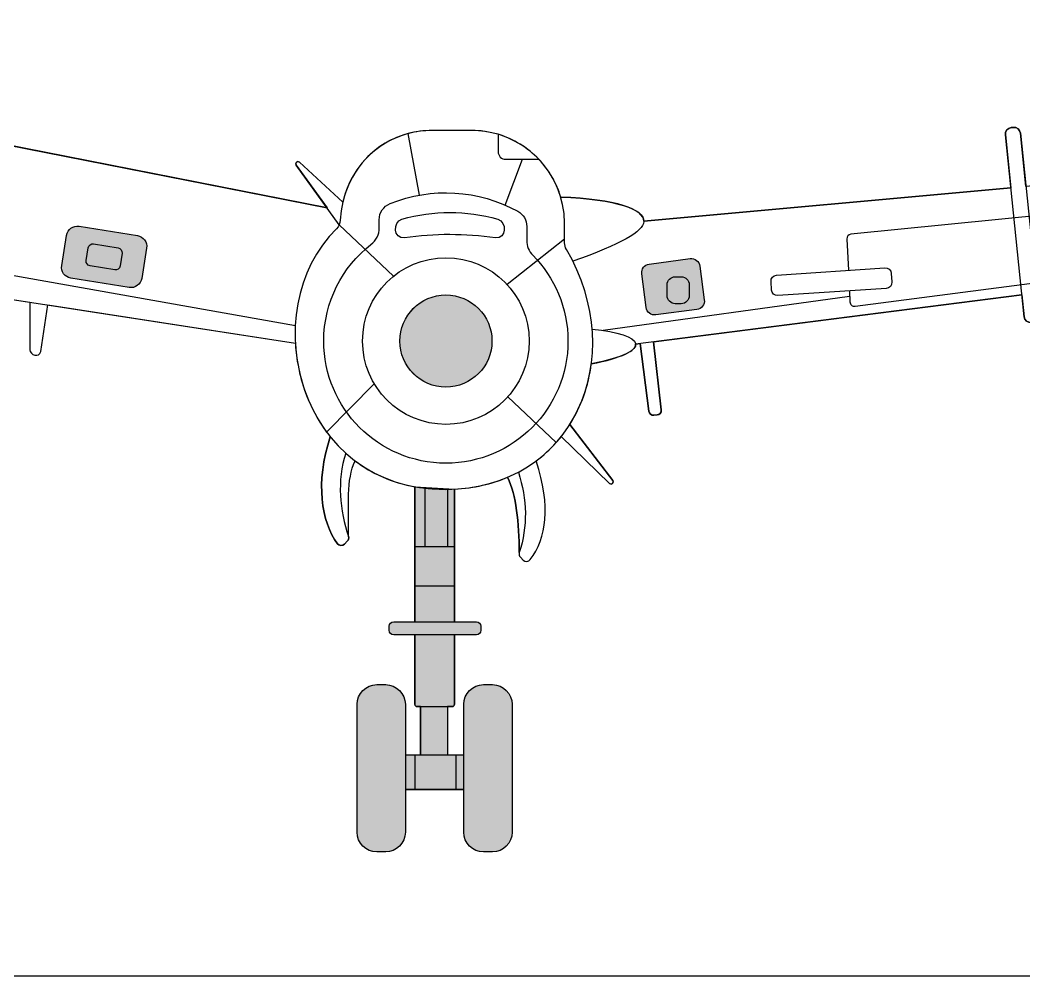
# Model space of a CAD drawing. Extents: x 65 to 351, y 40 to 244.
# Drawn here: x 265.45 to 286.46, y 189.49 to 209.49 of the extents above; entities that cross this region are included whole.
import ezdxf

# ---------------------------------------------------------------- set-up
doc = ezdxf.new("R2010")
doc.units = 0
doc.header["$MEASUREMENT"] = 0
doc.layers.add('4-VIEW', color=7, linetype='CONTINUOUS')
doc.layers.add('SOLIDS', color=7, linetype='CONTINUOUS')

msp = doc.modelspace()

# ---------------------------------------------------------------- hatches: boundary and pattern name
at = {"layer": 'SOLIDS'}
h = msp.add_hatch(color=252, dxfattribs=at)
edge = h.paths.add_edge_path()
edge.add_spline(control_points=[(266.688, 205.177), (266.562, 205.197), (266.444, 205.112), (266.424, 204.986), (266.424, 204.986), (266.322, 204.353), (266.322, 204.353), (266.302, 204.229), (266.388, 204.11), (266.513, 204.09), (266.513, 204.09), (267.734, 203.894), (267.734, 203.894), (267.859, 203.874), (267.977, 203.96), (267.997, 204.085), (267.997, 204.085), (268.099, 204.718), (268.099, 204.718), (268.119, 204.843), (268.033, 204.961), (267.908, 204.982), (267.908, 204.982), (266.688, 205.177), (266.688, 205.177)], knot_values=[0, 0, 0, 0, 1, 1, 1, 2, 2, 2, 3, 3, 3, 4, 4, 4, 5, 5, 5, 6, 6, 6, 7, 7, 7, 8, 8, 8, 8], degree=3, periodic=1)
h = msp.add_hatch(color=252, dxfattribs=at)
edge = h.paths.add_edge_path()
edge.add_spline(control_points=[(278.462, 204.184), (278.462, 204.184), (278.554, 203.477), (278.554, 203.477), (278.566, 203.379), (278.657, 203.309), (278.756, 203.321), (278.756, 203.321), (279.615, 203.433), (279.615, 203.433), (279.713, 203.446), (279.783, 203.537), (279.771, 203.635), (279.771, 203.635), (279.678, 204.342), (279.678, 204.342), (279.665, 204.44), (279.575, 204.511), (279.476, 204.498), (279.476, 204.498), (278.618, 204.386), (278.618, 204.386), (278.519, 204.373), (278.449, 204.282), (278.462, 204.184)], knot_values=[0, 0, 0, 0, 1, 1, 1, 2, 2, 2, 3, 3, 3, 4, 4, 4, 5, 5, 5, 6, 6, 6, 7, 7, 7, 8, 8, 8, 8], degree=3, periodic=1)
h = msp.add_hatch(color=252, dxfattribs=at)
edge = h.paths.add_edge_path()
edge.add_spline(control_points=[(273.399, 202.775), (273.399, 202.242), (273.831, 201.811), (274.363, 201.811), (274.895, 201.811), (275.327, 202.242), (275.327, 202.775), (275.327, 203.307), (274.895, 203.739), (274.363, 203.739), (273.831, 203.739), (273.399, 203.307), (273.399, 202.775)], knot_values=[0, 0, 0, 0, 1, 1, 1, 2, 2, 2, 3, 3, 3, 4, 4, 4, 4], degree=3, periodic=1)
h = msp.add_hatch(color=252, dxfattribs=at)
edge = h.paths.add_edge_path()
edge.add_spline(control_points=[(273.713, 199.727), (273.713, 199.727), (273.713, 198.479), (273.713, 198.479), (273.713, 198.479), (273.713, 197.657), (273.713, 197.657), (273.713, 197.657), (273.713, 196.904), (273.713, 196.904), (273.713, 196.904), (273.272, 196.904), (273.272, 196.904), (273.219, 196.904), (273.177, 196.861), (273.177, 196.809), (273.177, 196.809), (273.177, 196.725), (273.177, 196.725), (273.177, 196.672), (273.219, 196.63), (273.272, 196.63), (273.272, 196.63), (273.713, 196.63), (273.713, 196.63), (273.713, 196.63), (273.713, 195.177), (273.713, 195.177), (273.713, 195.15), (273.734, 195.128), (273.76, 195.128), (273.76, 195.128), (273.831, 195.128), (273.831, 195.128), (273.831, 195.128), (273.831, 194.122), (273.831, 194.122), (273.831, 194.122), (273.714, 194.122), (273.714, 194.122), (273.714, 194.122), (273.514, 194.122), (273.514, 194.122), (273.514, 194.122), (273.514, 195.176), (273.514, 195.176), (273.514, 195.402), (273.329, 195.587), (273.103, 195.587), (273.103, 195.587), (272.914, 195.587), (272.914, 195.587), (272.688, 195.587), (272.503, 195.402), (272.503, 195.176), (272.503, 195.176), (272.503, 192.5), (272.503, 192.5), (272.503, 192.274), (272.688, 192.089), (272.914, 192.089), (272.914, 192.089), (273.103, 192.089), (273.103, 192.089), (273.329, 192.089), (273.514, 192.274), (273.514, 192.5), (273.514, 192.5), (273.514, 193.395), (273.514, 193.395), (273.514, 193.395), (273.714, 193.395), (273.714, 193.395), (273.714, 193.395), (274.568, 193.395), (274.568, 193.395), (274.568, 193.395), (274.736, 193.395), (274.736, 193.395), (274.736, 193.395), (274.736, 192.5), (274.736, 192.5), (274.736, 192.274), (274.921, 192.089), (275.147, 192.089), (275.147, 192.089), (275.337, 192.089), (275.337, 192.089), (275.564, 192.089), (275.748, 192.274), (275.748, 192.5), (275.748, 192.5), (275.748, 195.176), (275.748, 195.176), (275.748, 195.402), (275.564, 195.587), (275.337, 195.587), (275.337, 195.587), (275.147, 195.587), (275.147, 195.587), (274.921, 195.587), (274.736, 195.402), (274.736, 195.176), (274.736, 195.176), (274.736, 194.122), (274.736, 194.122), (274.736, 194.122), (274.568, 194.122), (274.568, 194.122), (274.568, 194.122), (274.394, 194.122), (274.394, 194.122), (274.394, 194.122), (274.394, 195.128), (274.394, 195.128), (274.394, 195.128), (274.493, 195.128), (274.493, 195.128), (274.52, 195.128), (274.541, 195.15), (274.541, 195.177), (274.541, 195.177), (274.541, 196.63), (274.541, 196.63), (274.541, 196.63), (275, 196.63), (275, 196.63), (275.052, 196.63), (275.095, 196.672), (275.095, 196.725), (275.095, 196.725), (275.095, 196.809), (275.095, 196.809), (275.095, 196.861), (275.052, 196.904), (275, 196.904), (275, 196.904), (274.541, 196.904), (274.541, 196.904), (274.541, 196.904), (274.541, 197.657), (274.541, 197.657), (274.541, 197.657), (274.541, 198.479), (274.541, 198.479), (274.541, 198.479), (274.541, 199.677), (274.541, 199.677), (274.541, 199.677), (273.989, 199.688), (273.989, 199.688), (273.989, 199.688), (273.713, 199.727), (273.713, 199.727)], knot_values=[0, 0, 0, 0, 1, 1, 1, 2, 2, 2, 3, 3, 3, 4, 4, 4, 5, 5, 5, 6, 6, 6, 7, 7, 7, 8, 8, 8, 9, 9, 9, 10, 10, 10, 11, 11, 11, 12, 12, 12, 13, 13, 13, 14, 14, 14, 15, 15, 15, 16, 16, 16, 17, 17, 17, 18, 18, 18, 19, 19, 19, 20, 20, 20, 21, 21, 21, 22, 22, 22, 23, 23, 23, 24, 24, 24, 25, 25, 25, 26, 26, 26, 27, 27, 27, 28, 28, 28, 29, 29, 29, 30, 30, 30, 31, 31, 31, 32, 32, 32, 33, 33, 33, 34, 34, 34, 35, 35, 35, 36, 36, 36, 37, 37, 37, 38, 38, 38, 39, 39, 39, 40, 40, 40, 41, 41, 41, 42, 42, 42, 43, 43, 43, 44, 44, 44, 45, 45, 45, 46, 46, 46, 47, 47, 47, 48, 48, 48, 49, 49, 49, 50, 50, 50, 51, 51, 51, 51], degree=3, periodic=1)

# ---------------------------------------------------------------- linework, layer by layer
at = {"layer": '4-VIEW', "color": 250}
for points in [[(263.043, 207.297), (271.875, 205.559)], [(273.807, 205.827), (273.572, 207.114)], [(275.606, 205.617), (275.963, 206.576)], [(278.504, 205.283), (286.187, 205.977)], [(273.269, 204.133), (272.129, 205.206)], [(276.847, 204.906), (275.646, 203.956)], [(265.247, 204.158), (271.212, 203.103)], [(265.247, 203.652), (271.213, 202.727)], [(282.812, 203.708), (277.653, 202.997)], [(286.418, 203.743), (278.333, 202.709)], [(272.865, 201.88), (271.867, 200.87)], [(275.659, 201.608), (276.67, 200.651)], [(273.712, 199.727), (273.712, 196.904)], [(273.92, 199.696), (273.92, 198.479)], [(274.394, 199.672), (274.394, 198.479)], [(274.541, 196.904), (274.541, 199.677)], [(273.712, 198.479), (274.541, 198.479)], [(273.712, 197.657), (274.541, 197.657)], [(273.83, 195.128), (273.83, 194.122)], [(274.394, 195.128), (274.394, 194.122)], [(273.514, 194.122), (274.736, 194.122)], [(273.714, 194.122), (273.714, 193.395)], [(274.568, 194.122), (274.568, 193.395)], [(273.514, 193.395), (274.736, 193.395)], [(202.449, 189.495), (318.709, 189.495)]]:
    msp.add_lwpolyline(points, dxfattribs=at)
for points, knots in [([(316.624, 208.366), (316.624, 208.366), (282.84, 205.009), (282.84, 205.009), (282.789, 205.004), (282.751, 204.96), (282.753, 204.909), (282.753, 204.909), (282.785, 204.255), (282.785, 204.255)], [0, 0, 0, 0, 1, 1, 1, 2, 2, 2, 3, 3, 3, 3]), ([(282.807, 203.825), (282.807, 203.825), (282.818, 203.592), (282.818, 203.592), (282.819, 203.564), (282.831, 203.541), (282.852, 203.523), (282.873, 203.505), (282.898, 203.498), (282.926, 203.502), (282.926, 203.502), (316.686, 207.887), (316.686, 207.887)], [0, 0, 0, 0, 1, 1, 1, 2, 2, 2, 3, 3, 3, 4, 4, 4, 4]), ([(276.885, 204.693), (278.216, 202.428), (277.041, 199.69), (274.363, 199.672), (271.261, 199.651), (270.341, 203.419), (272.072, 205.124), (272.122, 205.174), (272.148, 205.233), (272.152, 205.304), (272.203, 206.347), (273.006, 207.179), (274.077, 207.179), (274.077, 207.179), (274.902, 207.179), (274.902, 207.179), (275.97, 207.179), (276.842, 206.311), (276.846, 205.244), (276.846, 205.244), (276.848, 204.829), (276.848, 204.829), (276.848, 204.779), (276.86, 204.736), (276.885, 204.693), (276.885, 204.693), (276.885, 204.693), (276.885, 204.693)], [0, 0, 0, 0, 1, 1, 1, 2, 2, 2, 3, 3, 3, 4, 4, 4, 5, 5, 5, 6, 6, 6, 7, 7, 7, 8, 8, 8, 9, 9, 9, 9]), ([(286.071, 207.091), (286.071, 207.091), (286.465, 203.283), (286.465, 203.283), (286.473, 203.208), (286.54, 203.154), (286.614, 203.162), (286.614, 203.162), (286.658, 203.167), (286.658, 203.167), (286.733, 203.174), (286.787, 203.241), (286.779, 203.315), (286.779, 203.315), (286.386, 207.123), (286.386, 207.123), (286.378, 207.197), (286.312, 207.252), (286.237, 207.244), (286.237, 207.244), (286.192, 207.239), (286.192, 207.239), (286.119, 207.232), (286.064, 207.165), (286.071, 207.091), (286.071, 207.091), (286.071, 207.091), (286.071, 207.091)], [0, 0, 0, 0, 1, 1, 1, 2, 2, 2, 3, 3, 3, 4, 4, 4, 5, 5, 5, 6, 6, 6, 7, 7, 7, 8, 8, 8, 9, 9, 9, 9]), ([(275.455, 207.099), (275.455, 207.099), (275.455, 206.735), (275.455, 206.735), (275.455, 206.648), (275.526, 206.576), (275.615, 206.576), (275.615, 206.576), (276.312, 206.576), (276.312, 206.576)], [0, 0, 0, 0, 1, 1, 1, 2, 2, 2, 3, 3, 3, 3]), ([(272.129, 205.206), (272.129, 205.206), (271.228, 206.455), (271.228, 206.455), (271.195, 206.5), (271.256, 206.558), (271.297, 206.52), (271.297, 206.52), (272.205, 205.68), (272.205, 205.68)], [0, 0, 0, 0, 1, 1, 1, 2, 2, 2, 3, 3, 3, 3]), ([(275.865, 205.49), (275.049, 205.941), (274.059, 206), (273.195, 205.65), (273.054, 205.593), (272.967, 205.463), (272.967, 205.311), (272.967, 205.311), (272.967, 205.144), (272.967, 205.144), (272.967, 205.002), (272.907, 204.879), (272.794, 204.792), (272.194, 204.324), (271.807, 203.595), (271.807, 202.775), (271.807, 201.364), (272.951, 200.22), (274.363, 200.22), (275.774, 200.22), (276.918, 201.364), (276.918, 202.775), (276.918, 203.473), (276.637, 204.106), (276.182, 204.568), (276.098, 204.654), (276.054, 204.759), (276.054, 204.881), (276.054, 204.881), (276.054, 205.169), (276.054, 205.169), (276.054, 205.306), (275.985, 205.423), (275.865, 205.49), (275.865, 205.49), (275.865, 205.49), (275.865, 205.49)], [0, 0, 0, 0, 1, 1, 1, 2, 2, 2, 3, 3, 3, 4, 4, 4, 5, 5, 5, 6, 6, 6, 7, 7, 7, 8, 8, 8, 9, 9, 9, 10, 10, 10, 11, 11, 11, 12, 12, 12, 12]), ([(276.767, 205.784), (277.945, 205.742), (278.519, 205.527), (278.504, 205.275), (278.49, 205.066), (278.029, 204.795), (277.019, 204.447)], [0, 0, 0, 0, 1, 1, 1, 2, 2, 2, 2]), ([(273.496, 204.935), (274.13, 205.027), (274.764, 205.019), (275.399, 204.933), (275.635, 204.9), (275.64, 205.272), (275.453, 205.324), (274.777, 205.512), (274.107, 205.509), (273.442, 205.323), (273.253, 205.269), (273.26, 204.901), (273.496, 204.935), (273.496, 204.935), (273.496, 204.935), (273.496, 204.935)], [0, 0, 0, 0, 1, 1, 1, 2, 2, 2, 3, 3, 3, 4, 4, 4, 5, 5, 5, 5]), ([(266.513, 204.09), (266.513, 204.09), (267.734, 203.894), (267.734, 203.894), (267.859, 203.874), (267.977, 203.96), (267.997, 204.085), (267.997, 204.085), (268.099, 204.718), (268.099, 204.718), (268.119, 204.843), (268.033, 204.961), (267.908, 204.982), (267.908, 204.982), (266.688, 205.177), (266.688, 205.177), (266.562, 205.197), (266.444, 205.112), (266.424, 204.986), (266.424, 204.986), (266.322, 204.353), (266.322, 204.353), (266.302, 204.229), (266.388, 204.11), (266.513, 204.09), (266.513, 204.09), (266.513, 204.09), (266.513, 204.09)], [0, 0, 0, 0, 1, 1, 1, 2, 2, 2, 3, 3, 3, 4, 4, 4, 5, 5, 5, 6, 6, 6, 7, 7, 7, 8, 8, 8, 9, 9, 9, 9]), ([(266.915, 204.347), (266.915, 204.347), (267.432, 204.264), (267.432, 204.264), (267.484, 204.256), (267.534, 204.292), (267.543, 204.345), (267.543, 204.345), (267.586, 204.613), (267.586, 204.613), (267.594, 204.665), (267.558, 204.716), (267.505, 204.724), (267.505, 204.724), (266.989, 204.807), (266.989, 204.807), (266.937, 204.815), (266.886, 204.779), (266.878, 204.726), (266.878, 204.726), (266.835, 204.459), (266.835, 204.459), (266.827, 204.406), (266.863, 204.356), (266.915, 204.347), (266.915, 204.347), (266.915, 204.347), (266.915, 204.347)], [0, 0, 0, 0, 1, 1, 1, 2, 2, 2, 3, 3, 3, 4, 4, 4, 5, 5, 5, 6, 6, 6, 7, 7, 7, 8, 8, 8, 9, 9, 9, 9]), ([(274.363, 201.031), (275.326, 201.031), (276.106, 201.812), (276.106, 202.775), (276.106, 203.738), (275.326, 204.518), (274.363, 204.518), (273.4, 204.518), (272.619, 203.738), (272.619, 202.775), (272.619, 201.812), (273.4, 201.031), (274.363, 201.031), (274.363, 201.031), (274.363, 201.031), (274.363, 201.031)], [0, 0, 0, 0, 1, 1, 1, 2, 2, 2, 3, 3, 3, 4, 4, 4, 5, 5, 5, 5]), ([(278.756, 203.321), (278.756, 203.321), (279.615, 203.433), (279.615, 203.433), (279.713, 203.446), (279.783, 203.537), (279.771, 203.635), (279.771, 203.635), (279.678, 204.342), (279.678, 204.342), (279.665, 204.44), (279.575, 204.511), (279.476, 204.498), (279.476, 204.498), (278.618, 204.386), (278.618, 204.386), (278.519, 204.373), (278.449, 204.282), (278.462, 204.184), (278.462, 204.184), (278.554, 203.477), (278.554, 203.477), (278.566, 203.379), (278.657, 203.309), (278.756, 203.321), (278.756, 203.321), (278.756, 203.321), (278.756, 203.321)], [0, 0, 0, 0, 1, 1, 1, 2, 2, 2, 3, 3, 3, 4, 4, 4, 5, 5, 5, 6, 6, 6, 7, 7, 7, 8, 8, 8, 9, 9, 9, 9]), ([(281.313, 203.725), (281.313, 203.725), (283.58, 203.876), (283.58, 203.876), (283.648, 203.881), (283.701, 203.941), (283.697, 204.01), (283.697, 204.01), (283.684, 204.189), (283.684, 204.189), (283.68, 204.258), (283.62, 204.311), (283.551, 204.306), (283.551, 204.306), (281.284, 204.155), (281.284, 204.155), (281.215, 204.15), (281.162, 204.09), (281.167, 204.021), (281.167, 204.021), (281.179, 203.842), (281.179, 203.842), (281.183, 203.773), (281.243, 203.72), (281.313, 203.725), (281.313, 203.725), (281.313, 203.725), (281.313, 203.725)], [0, 0, 0, 0, 1, 1, 1, 2, 2, 2, 3, 3, 3, 4, 4, 4, 5, 5, 5, 6, 6, 6, 7, 7, 7, 8, 8, 8, 9, 9, 9, 9]), ([(279.162, 203.556), (279.162, 203.556), (279.288, 203.556), (279.288, 203.556), (279.381, 203.556), (279.456, 203.632), (279.456, 203.725), (279.456, 203.725), (279.456, 203.952), (279.456, 203.952), (279.456, 204.044), (279.381, 204.12), (279.288, 204.12), (279.288, 204.12), (279.162, 204.12), (279.162, 204.12), (279.069, 204.12), (278.993, 204.044), (278.993, 203.952), (278.993, 203.952), (278.993, 203.725), (278.993, 203.725), (278.993, 203.632), (279.069, 203.556), (279.162, 203.556), (279.162, 203.556), (279.162, 203.556), (279.162, 203.556)], [0, 0, 0, 0, 1, 1, 1, 2, 2, 2, 3, 3, 3, 4, 4, 4, 5, 5, 5, 6, 6, 6, 7, 7, 7, 8, 8, 8, 9, 9, 9, 9]), ([(265.655, 203.589), (265.655, 203.589), (265.655, 202.591), (265.655, 202.591), (265.655, 202.483), (265.862, 202.419), (265.884, 202.558), (265.884, 202.558), (266.035, 203.53), (266.035, 203.53)], [0, 0, 0, 0, 1, 1, 1, 2, 2, 2, 3, 3, 3, 3]), ([(274.363, 201.811), (274.895, 201.811), (275.327, 202.242), (275.327, 202.775), (275.327, 203.307), (274.895, 203.739), (274.363, 203.739), (273.83, 203.739), (273.399, 203.307), (273.399, 202.775), (273.399, 202.242), (273.83, 201.811), (274.363, 201.811), (274.363, 201.811), (274.363, 201.811), (274.363, 201.811)], [0, 0, 0, 0, 1, 1, 1, 2, 2, 2, 3, 3, 3, 4, 4, 4, 5, 5, 5, 5]), ([(278.705, 202.756), (278.705, 202.756), (278.869, 201.334), (278.869, 201.334), (278.875, 201.28), (278.836, 201.232), (278.781, 201.228), (278.781, 201.228), (278.713, 201.222), (278.713, 201.222), (278.662, 201.218), (278.617, 201.255), (278.61, 201.305), (278.61, 201.305), (278.43, 202.721), (278.43, 202.721)], [0, 0, 0, 0, 1, 1, 1, 2, 2, 2, 3, 3, 3, 4, 4, 4, 5, 5, 5, 5]), ([(276.956, 201.03), (276.956, 201.03), (277.858, 199.861), (277.858, 199.861), (277.891, 199.817), (277.828, 199.757), (277.789, 199.795), (277.789, 199.795), (276.777, 200.778), (276.777, 200.778)], [0, 0, 0, 0, 1, 1, 1, 2, 2, 2, 3, 3, 3, 3]), ([(272.267, 200.429), (272.077, 199.855), (272.145, 199.232), (272.324, 198.684), (272.335, 198.649), (272.326, 198.613), (272.3, 198.587), (272.3, 198.587), (272.239, 198.526), (272.239, 198.526), (272.197, 198.484), (272.129, 198.489), (272.094, 198.536), (271.754, 198.994), (271.627, 199.809), (271.943, 200.773)], [0, 0, 0, 0, 1, 1, 1, 2, 2, 2, 3, 3, 3, 4, 4, 4, 5, 5, 5, 5]), ([(275.879, 200.033), (276.068, 199.459), (276.076, 198.897), (275.898, 198.35), (275.886, 198.315), (275.896, 198.279), (275.921, 198.252), (275.921, 198.252), (275.982, 198.191), (275.982, 198.191), (276.024, 198.149), (276.092, 198.155), (276.127, 198.202), (276.467, 198.66), (276.566, 199.304), (276.251, 200.267)], [0, 0, 0, 0, 1, 1, 1, 2, 2, 2, 3, 3, 3, 4, 4, 4, 5, 5, 5, 5]), ([(273.272, 196.63), (273.272, 196.63), (274.999, 196.63), (274.999, 196.63), (275.052, 196.63), (275.094, 196.672), (275.094, 196.725), (275.094, 196.725), (275.094, 196.809), (275.094, 196.809), (275.094, 196.861), (275.052, 196.904), (274.999, 196.904), (274.999, 196.904), (273.272, 196.904), (273.272, 196.904), (273.219, 196.904), (273.176, 196.861), (273.176, 196.809), (273.176, 196.809), (273.176, 196.725), (273.176, 196.725), (273.176, 196.672), (273.219, 196.63), (273.272, 196.63), (273.272, 196.63), (273.272, 196.63), (273.272, 196.63)], [0, 0, 0, 0, 1, 1, 1, 2, 2, 2, 3, 3, 3, 4, 4, 4, 5, 5, 5, 6, 6, 6, 7, 7, 7, 8, 8, 8, 9, 9, 9, 9]), ([(273.712, 196.63), (273.712, 196.63), (273.712, 195.177), (273.712, 195.177), (273.712, 195.15), (273.734, 195.128), (273.76, 195.128), (273.76, 195.128), (274.493, 195.128), (274.493, 195.128), (274.52, 195.128), (274.541, 195.15), (274.541, 195.177), (274.541, 195.177), (274.541, 196.63), (274.541, 196.63)], [0, 0, 0, 0, 1, 1, 1, 2, 2, 2, 3, 3, 3, 4, 4, 4, 5, 5, 5, 5]), ([(272.914, 192.089), (272.914, 192.089), (273.102, 192.089), (273.102, 192.089), (273.329, 192.089), (273.514, 192.274), (273.514, 192.5), (273.514, 192.5), (273.514, 195.176), (273.514, 195.176), (273.514, 195.402), (273.329, 195.587), (273.102, 195.587), (273.102, 195.587), (272.914, 195.587), (272.914, 195.587), (272.687, 195.587), (272.503, 195.402), (272.503, 195.176), (272.503, 195.176), (272.503, 192.5), (272.503, 192.5), (272.503, 192.274), (272.687, 192.089), (272.914, 192.089), (272.914, 192.089), (272.914, 192.089), (272.914, 192.089)], [0, 0, 0, 0, 1, 1, 1, 2, 2, 2, 3, 3, 3, 4, 4, 4, 5, 5, 5, 6, 6, 6, 7, 7, 7, 8, 8, 8, 9, 9, 9, 9]), ([(275.147, 192.089), (275.147, 192.089), (275.337, 192.089), (275.337, 192.089), (275.563, 192.089), (275.748, 192.274), (275.748, 192.5), (275.748, 192.5), (275.748, 195.176), (275.748, 195.176), (275.748, 195.402), (275.563, 195.587), (275.337, 195.587), (275.337, 195.587), (275.147, 195.587), (275.147, 195.587), (274.921, 195.587), (274.736, 195.402), (274.736, 195.176), (274.736, 195.176), (274.736, 192.5), (274.736, 192.5), (274.736, 192.274), (274.921, 192.089), (275.147, 192.089), (275.147, 192.089), (275.147, 192.089), (275.147, 192.089)], [0, 0, 0, 0, 1, 1, 1, 2, 2, 2, 3, 3, 3, 4, 4, 4, 5, 5, 5, 6, 6, 6, 7, 7, 7, 8, 8, 8, 9, 9, 9, 9])]:
    msp.add_open_spline(points, degree=3, knots=knots, dxfattribs=at)
for points in [[(277.424, 203.024), (278.513, 202.921), (278.762, 202.564), (277.406, 202.295)], [(272.324, 198.684), (272.332, 199.311), (272.273, 199.892), (272.465, 200.266)], [(275.898, 198.35), (275.89, 198.977), (275.843, 199.551), (275.652, 199.925)]]:
    msp.add_open_spline(points, degree=3, dxfattribs=at)
at = {"layer": 'SOLIDS'}
for points, knots in [([(234.885, 205.977), (234.885, 205.977), (242.568, 205.283), (242.568, 205.283), (242.565, 205.532), (243.14, 205.742), (244.305, 205.784), (244.394, 206.085), (244.553, 206.355), (244.764, 206.576), (244.995, 206.818), (245.288, 207.001), (245.617, 207.099), (245.792, 207.151), (245.977, 207.179), (246.169, 207.179), (246.169, 207.179), (246.995, 207.179), (246.995, 207.179), (247.171, 207.179), (247.34, 207.156), (247.5, 207.114), (248.19, 206.931), (248.704, 206.378), (248.867, 205.68), (248.867, 205.68), (249.775, 206.52), (249.775, 206.52), (249.816, 206.558), (249.877, 206.5), (249.844, 206.455), (249.844, 206.455), (249.197, 205.559), (249.197, 205.559), (249.197, 205.559), (256.463, 206.989), (256.463, 206.989), (256.505, 207.399), (256.569, 207.786), (256.65, 208.148), (257.058, 210.459), (257.949, 212.153), (259.281, 213.181), (259.375, 213.254), (259.438, 213.349), (259.465, 213.459), (259.473, 213.495), (259.478, 213.533), (259.479, 213.573), (259.479, 213.573), (259.491, 214.106), (259.491, 214.106), (259.491, 214.106), (259.536, 216.108), (259.536, 216.108), (259.457, 216.072), (259.366, 216.052), (259.263, 216.055), (259.263, 216.055), (240.129, 216.483), (240.129, 216.483), (240.129, 216.483), (239.739, 216.492), (239.739, 216.492), (238.958, 216.51), (238.945, 217.342), (239.75, 217.36), (239.75, 217.36), (240.129, 217.369), (240.129, 217.369), (240.129, 217.369), (259.305, 217.799), (259.305, 217.799), (259.405, 217.801), (259.495, 217.776), (259.573, 217.73), (259.573, 217.73), (259.588, 218.415), (259.588, 218.415), (259.588, 218.415), (259.639, 220.67), (259.639, 220.67), (259.639, 220.67), (259.822, 228.867), (259.822, 228.867), (259.822, 228.867), (259.857, 230.426), (259.857, 230.426), (259.857, 230.426), (259.885, 231.677), (259.885, 231.677), (259.891, 231.94), (259.953, 232.274), (260.124, 232.5), (260.199, 232.6), (260.283, 232.668), (260.369, 232.706), (260.369, 232.706), (260.369, 233.183), (260.369, 233.183), (260.369, 233.236), (260.412, 233.279), (260.465, 233.279), (260.465, 233.279), (260.607, 233.279), (260.607, 233.279), (260.659, 233.279), (260.703, 233.236), (260.703, 233.183), (260.703, 233.183), (260.703, 232.705), (260.703, 232.705), (260.805, 232.661), (260.901, 232.575), (260.981, 232.452), (261.127, 232.228), (261.181, 231.922), (261.187, 231.677), (261.187, 231.677), (261.214, 230.426), (261.214, 230.426), (261.214, 230.426), (261.249, 228.867), (261.249, 228.867), (261.249, 228.867), (261.433, 220.67), (261.433, 220.67), (261.433, 220.67), (261.483, 218.415), (261.483, 218.415), (261.483, 218.415), (261.499, 217.73), (261.499, 217.73), (261.577, 217.776), (261.666, 217.801), (261.767, 217.799), (261.767, 217.799), (280.942, 217.369), (280.942, 217.369), (280.942, 217.369), (281.322, 217.36), (281.322, 217.36), (282.127, 217.342), (282.114, 216.51), (281.332, 216.492), (281.332, 216.492), (280.942, 216.483), (280.942, 216.483), (280.942, 216.483), (261.809, 216.055), (261.809, 216.055), (261.706, 216.052), (261.615, 216.072), (261.536, 216.109), (261.536, 216.109), (261.581, 214.106), (261.581, 214.106), (261.581, 214.106), (261.592, 213.573), (261.592, 213.573), (261.593, 213.533), (261.598, 213.495), (261.607, 213.459), (261.634, 213.349), (261.696, 213.254), (261.791, 213.181), (263.122, 212.153), (264.011, 210.474), (264.418, 208.163), (264.502, 207.796), (264.566, 207.405), (264.61, 206.989), (264.61, 206.989), (271.875, 205.559), (271.875, 205.559), (271.875, 205.559), (271.228, 206.455), (271.228, 206.455), (271.195, 206.5), (271.256, 206.558), (271.297, 206.52), (271.297, 206.52), (272.205, 205.68), (272.205, 205.68), (272.368, 206.379), (272.882, 206.931), (273.572, 207.114), (273.732, 207.156), (273.901, 207.179), (274.077, 207.179), (274.077, 207.179), (274.902, 207.179), (274.902, 207.179), (275.094, 207.179), (275.279, 207.151), (275.455, 207.099), (275.784, 207.001), (276.077, 206.818), (276.308, 206.576), (276.519, 206.355), (276.678, 206.085), (276.767, 205.784), (277.932, 205.742), (278.506, 205.532), (278.504, 205.283), (278.504, 205.283), (286.187, 205.977), (286.187, 205.977), (286.187, 205.977), (286.071, 207.091), (286.071, 207.091), (286.064, 207.165), (286.119, 207.232), (286.192, 207.239), (286.192, 207.239), (286.237, 207.244), (286.237, 207.244), (286.312, 207.252), (286.378, 207.197), (286.386, 207.123), (286.386, 207.123), (286.502, 206.005), (286.502, 206.005), (286.502, 206.005), (316.579, 208.719), (316.579, 208.719), (316.579, 208.719), (317.171, 208.773), (317.171, 208.773), (319.009, 208.939), (319.14, 207.928), (317.276, 207.689), (317.276, 207.689), (316.72, 207.618), (316.72, 207.618), (316.72, 207.618), (316.587, 207.601), (316.587, 207.601), (316.587, 207.601), (316.719, 206.417), (316.719, 206.417), (316.726, 206.364), (316.686, 206.316), (316.633, 206.311), (316.633, 206.311), (316.564, 206.306), (316.564, 206.306), (316.513, 206.301), (316.467, 206.338), (316.461, 206.389), (316.461, 206.389), (316.312, 207.566), (316.312, 207.566), (316.312, 207.566), (306.59, 206.322), (306.59, 206.322), (306.59, 206.322), (306.754, 205.091), (306.754, 205.091), (306.762, 205.038), (306.721, 204.989), (306.667, 204.985), (306.667, 204.985), (306.598, 204.979), (306.598, 204.979), (306.547, 204.975), (306.503, 205.012), (306.496, 205.063), (306.496, 205.063), (306.315, 206.287), (306.315, 206.287), (306.315, 206.287), (300.285, 205.516), (300.285, 205.516), (300.285, 205.516), (300.449, 204.094), (300.449, 204.094), (300.456, 204.04), (300.416, 203.992), (300.361, 203.988), (300.361, 203.988), (300.293, 203.982), (300.293, 203.982), (300.242, 203.978), (300.197, 204.014), (300.19, 204.065), (300.19, 204.065), (300.01, 205.481), (300.01, 205.481), (300.01, 205.481), (292.007, 204.457), (292.007, 204.457), (292.007, 204.457), (292.171, 203.035), (292.171, 203.035), (292.177, 202.981), (292.138, 202.933), (292.083, 202.929), (292.083, 202.929), (292.015, 202.923), (292.015, 202.923), (291.964, 202.919), (291.919, 202.956), (291.913, 203.006), (291.913, 203.006), (291.731, 204.422), (291.731, 204.422), (291.731, 204.422), (287.001, 203.818), (287.001, 203.818), (287.001, 203.818), (287.165, 202.315), (287.165, 202.315), (287.171, 202.261), (287.132, 202.213), (287.078, 202.209), (287.078, 202.209), (287.01, 202.203), (287.01, 202.203), (286.959, 202.199), (286.914, 202.236), (286.907, 202.287), (286.907, 202.287), (286.767, 203.243), (286.767, 203.243), (286.747, 203.202), (286.707, 203.172), (286.658, 203.167), (286.658, 203.167), (286.614, 203.162), (286.614, 203.162), (286.54, 203.154), (286.473, 203.208), (286.465, 203.283), (286.465, 203.283), (286.418, 203.743), (286.418, 203.743), (286.418, 203.743), (278.705, 202.756), (278.705, 202.756), (278.705, 202.756), (278.869, 201.334), (278.869, 201.334), (278.875, 201.28), (278.836, 201.232), (278.781, 201.228), (278.781, 201.228), (278.713, 201.222), (278.713, 201.222), (278.662, 201.218), (278.617, 201.255), (278.61, 201.305), (278.61, 201.305), (278.43, 202.721), (278.43, 202.721), (278.43, 202.721), (278.334, 202.709), (278.334, 202.709), (278.343, 202.576), (278.063, 202.425), (277.406, 202.295), (277.347, 201.836), (277.193, 201.405), (276.956, 201.03), (276.956, 201.03), (277.858, 199.861), (277.858, 199.861), (277.891, 199.817), (277.828, 199.757), (277.789, 199.795), (277.789, 199.795), (276.777, 200.778), (276.777, 200.778), (276.743, 200.734), (276.707, 200.692), (276.67, 200.651), (276.545, 200.51), (276.405, 200.382), (276.251, 200.267), (276.566, 199.304), (276.467, 198.66), (276.127, 198.202), (276.092, 198.154), (276.024, 198.149), (275.982, 198.191), (275.982, 198.191), (275.921, 198.252), (275.921, 198.252), (275.896, 198.279), (275.886, 198.315), (275.898, 198.35), (275.89, 198.977), (275.843, 199.551), (275.652, 199.925), (275.322, 199.786), (274.95, 199.699), (274.541, 199.677), (274.541, 199.677), (273.712, 199.727), (273.712, 199.727), (273.228, 199.815), (272.812, 200.005), (272.465, 200.266), (272.273, 199.892), (272.332, 199.311), (272.324, 198.684), (272.335, 198.649), (272.326, 198.613), (272.3, 198.587), (272.3, 198.587), (272.239, 198.526), (272.239, 198.526), (272.197, 198.484), (272.129, 198.489), (272.094, 198.536), (271.754, 198.994), (271.627, 199.809), (271.943, 200.773), (271.917, 200.805), (271.892, 200.837), (271.867, 200.87), (271.471, 201.405), (271.25, 202.063), (271.213, 202.727), (271.213, 202.727), (266.035, 203.53), (266.035, 203.53), (266.035, 203.53), (265.884, 202.558), (265.884, 202.558), (265.862, 202.419), (265.655, 202.483), (265.655, 202.591), (265.655, 202.591), (265.655, 203.589), (265.655, 203.589), (265.655, 203.589), (265.247, 203.652), (265.247, 203.652), (265.247, 203.652), (265.247, 200.491), (265.247, 200.491), (265.247, 200.491), (265.247, 199.395), (265.247, 199.395), (265.247, 199.395), (265.247, 198.152), (265.247, 198.152), (265.247, 197.938), (265.214, 197.731), (265.154, 197.537), (265.154, 197.537), (265.154, 196.873), (265.154, 196.873), (265.154, 196.803), (265.097, 196.745), (265.027, 196.745), (265.027, 196.745), (264.694, 196.745), (264.694, 196.745), (264.315, 196.338), (263.775, 196.082), (263.177, 196.082), (263.177, 196.082), (262.952, 196.082), (262.952, 196.082), (262.952, 196.082), (261.288, 196.082), (261.288, 196.082), (261.288, 196.082), (261.288, 195.107), (261.288, 195.107), (261.288, 194.923), (261.138, 194.772), (260.954, 194.772), (260.954, 194.772), (260.888, 194.772), (260.888, 194.772), (260.888, 194.772), (260.888, 194.221), (260.888, 194.221), (260.888, 194.15), (260.83, 194.093), (260.76, 194.093), (260.76, 194.093), (260.76, 193.44), (260.76, 193.44), (260.76, 193.44), (260.946, 193.44), (260.946, 193.44), (260.946, 193.44), (260.946, 194.04), (260.946, 194.04), (260.946, 194.249), (261.116, 194.419), (261.325, 194.419), (261.325, 194.419), (261.546, 194.419), (261.546, 194.419), (261.755, 194.419), (261.926, 194.249), (261.926, 194.04), (261.926, 194.04), (261.926, 192.007), (261.926, 192.007), (261.926, 191.798), (261.755, 191.627), (261.546, 191.627), (261.546, 191.627), (261.325, 191.627), (261.325, 191.627), (261.116, 191.627), (260.946, 191.798), (260.946, 192.007), (260.946, 192.007), (260.946, 192.781), (260.946, 192.781), (260.946, 192.781), (260.126, 192.781), (260.126, 192.781), (260.126, 192.781), (260.126, 192.007), (260.126, 192.007), (260.126, 191.798), (259.955, 191.627), (259.746, 191.627), (259.746, 191.627), (259.526, 191.627), (259.526, 191.627), (259.317, 191.627), (259.146, 191.798), (259.146, 192.007), (259.146, 192.007), (259.146, 194.04), (259.146, 194.04), (259.146, 194.249), (259.317, 194.419), (259.526, 194.419), (259.526, 194.419), (259.746, 194.419), (259.746, 194.419), (259.955, 194.419), (260.126, 194.249), (260.126, 194.04), (260.126, 194.04), (260.126, 193.44), (260.126, 193.44), (260.126, 193.44), (260.311, 193.44), (260.311, 193.44), (260.311, 193.44), (260.311, 194.093), (260.311, 194.093), (260.241, 194.093), (260.184, 194.15), (260.184, 194.221), (260.184, 194.221), (260.184, 194.772), (260.184, 194.772), (260.184, 194.772), (260.118, 194.772), (260.118, 194.772), (259.934, 194.772), (259.784, 194.923), (259.784, 195.107), (259.784, 195.107), (259.784, 196.082), (259.784, 196.082), (259.784, 196.082), (258.12, 196.082), (258.12, 196.082), (258.12, 196.082), (257.895, 196.082), (257.895, 196.082), (257.297, 196.082), (256.757, 196.338), (256.378, 196.745), (256.378, 196.745), (256.045, 196.745), (256.045, 196.745), (255.975, 196.745), (255.918, 196.803), (255.918, 196.873), (255.918, 196.873), (255.918, 197.537), (255.918, 197.537), (255.857, 197.731), (255.825, 197.938), (255.825, 198.152), (255.825, 198.152), (255.825, 199.395), (255.825, 199.395), (255.825, 199.395), (255.825, 200.491), (255.825, 200.491), (255.825, 200.491), (255.825, 203.652), (255.825, 203.652), (255.825, 203.652), (255.416, 203.589), (255.416, 203.589), (255.416, 203.589), (255.416, 202.591), (255.416, 202.591), (255.416, 202.483), (255.209, 202.419), (255.188, 202.558), (255.188, 202.558), (255.037, 203.53), (255.037, 203.53), (255.037, 203.53), (249.859, 202.727), (249.859, 202.727), (249.822, 202.063), (249.601, 201.405), (249.204, 200.87), (249.18, 200.837), (249.155, 200.805), (249.129, 200.773), (249.444, 199.809), (249.318, 198.994), (248.977, 198.536), (248.943, 198.489), (248.875, 198.484), (248.833, 198.526), (248.833, 198.526), (248.772, 198.587), (248.772, 198.587), (248.746, 198.613), (248.737, 198.649), (248.748, 198.684), (248.74, 199.311), (248.798, 199.892), (248.607, 200.266), (248.26, 200.005), (247.843, 199.815), (247.359, 199.727), (247.359, 199.727), (247.083, 199.688), (247.083, 199.688), (247.083, 199.688), (246.531, 199.677), (246.531, 199.677), (246.122, 199.699), (245.75, 199.785), (245.42, 199.925), (245.229, 199.551), (245.182, 198.977), (245.174, 198.35), (245.186, 198.315), (245.176, 198.279), (245.151, 198.252), (245.151, 198.252), (245.09, 198.191), (245.09, 198.191), (245.048, 198.149), (244.98, 198.154), (244.945, 198.202), (244.604, 198.66), (244.505, 199.304), (244.821, 200.267), (244.667, 200.382), (244.527, 200.51), (244.401, 200.651), (244.364, 200.692), (244.329, 200.734), (244.294, 200.778), (244.294, 200.778), (243.283, 199.795), (243.283, 199.795), (243.243, 199.757), (243.18, 199.817), (243.214, 199.861), (243.214, 199.861), (244.116, 201.03), (244.116, 201.03), (243.878, 201.405), (243.725, 201.836), (243.665, 202.295), (243.009, 202.425), (242.729, 202.576), (242.738, 202.709), (242.738, 202.709), (242.642, 202.721), (242.642, 202.721), (242.642, 202.721), (242.462, 201.305), (242.462, 201.305), (242.455, 201.255), (242.41, 201.218), (242.359, 201.222), (242.359, 201.222), (242.291, 201.228), (242.291, 201.228), (242.236, 201.232), (242.197, 201.28), (242.203, 201.334), (242.203, 201.334), (242.367, 202.756), (242.367, 202.756), (242.367, 202.756), (234.654, 203.743), (234.654, 203.743), (234.654, 203.743), (234.607, 203.283), (234.607, 203.283), (234.599, 203.208), (234.532, 203.154), (234.457, 203.162), (234.457, 203.162), (234.413, 203.167), (234.413, 203.167), (234.365, 203.172), (234.325, 203.202), (234.305, 203.243), (234.305, 203.243), (234.165, 202.287), (234.165, 202.287), (234.158, 202.236), (234.113, 202.199), (234.062, 202.203), (234.062, 202.203), (233.994, 202.209), (233.994, 202.209), (233.94, 202.213), (233.901, 202.261), (233.906, 202.315), (233.906, 202.315), (234.071, 203.818), (234.071, 203.818), (234.071, 203.818), (229.341, 204.422), (229.341, 204.422), (229.341, 204.422), (229.159, 203.006), (229.159, 203.006), (229.153, 202.956), (229.108, 202.919), (229.056, 202.923), (229.056, 202.923), (228.988, 202.929), (228.988, 202.929), (228.934, 202.933), (228.895, 202.981), (228.901, 203.035), (228.901, 203.035), (229.065, 204.457), (229.065, 204.457), (229.065, 204.457), (221.062, 205.481), (221.062, 205.481), (221.062, 205.481), (220.881, 204.065), (220.881, 204.065), (220.875, 204.014), (220.83, 203.978), (220.778, 203.982), (220.778, 203.982), (220.71, 203.988), (220.71, 203.988), (220.656, 203.992), (220.616, 204.04), (220.623, 204.094), (220.623, 204.094), (220.787, 205.516), (220.787, 205.516), (220.787, 205.516), (214.757, 206.287), (214.757, 206.287), (214.757, 206.287), (214.576, 205.063), (214.576, 205.063), (214.569, 205.012), (214.524, 204.975), (214.473, 204.979), (214.473, 204.979), (214.405, 204.985), (214.405, 204.985), (214.351, 204.989), (214.31, 205.038), (214.317, 205.091), (214.317, 205.091), (214.482, 206.322), (214.482, 206.322), (214.482, 206.322), (204.76, 207.566), (204.76, 207.566), (204.76, 207.566), (204.611, 206.389), (204.611, 206.389), (204.604, 206.338), (204.559, 206.301), (204.508, 206.306), (204.508, 206.306), (204.44, 206.311), (204.44, 206.311), (204.386, 206.316), (204.347, 206.364), (204.353, 206.417), (204.353, 206.417), (204.485, 207.601), (204.485, 207.601), (204.485, 207.601), (204.352, 207.618), (204.352, 207.618), (204.352, 207.618), (203.796, 207.689), (203.796, 207.689), (201.932, 207.928), (202.062, 208.939), (203.901, 208.773), (203.901, 208.773), (204.493, 208.719), (204.493, 208.719), (204.493, 208.719), (234.57, 206.005), (234.57, 206.005), (234.57, 206.005), (234.686, 207.123), (234.686, 207.123), (234.694, 207.197), (234.761, 207.252), (234.835, 207.244), (234.835, 207.244), (234.88, 207.239), (234.88, 207.239), (234.953, 207.232), (235.008, 207.165), (235, 207.091), (235, 207.091), (234.885, 205.977), (234.885, 205.977)], [0, 0, 0, 0, 1, 1, 1, 2, 2, 2, 3, 3, 3, 4, 4, 4, 5, 5, 5, 6, 6, 6, 7, 7, 7, 8, 8, 8, 9, 9, 9, 10, 10, 10, 11, 11, 11, 12, 12, 12, 13, 13, 13, 14, 14, 14, 15, 15, 15, 16, 16, 16, 17, 17, 17, 18, 18, 18, 19, 19, 19, 20, 20, 20, 21, 21, 21, 22, 22, 22, 23, 23, 23, 24, 24, 24, 25, 25, 25, 26, 26, 26, 27, 27, 27, 28, 28, 28, 29, 29, 29, 30, 30, 30, 31, 31, 31, 32, 32, 32, 33, 33, 33, 34, 34, 34, 35, 35, 35, 36, 36, 36, 37, 37, 37, 38, 38, 38, 39, 39, 39, 40, 40, 40, 41, 41, 41, 42, 42, 42, 43, 43, 43, 44, 44, 44, 45, 45, 45, 46, 46, 46, 47, 47, 47, 48, 48, 48, 49, 49, 49, 50, 50, 50, 51, 51, 51, 52, 52, 52, 53, 53, 53, 54, 54, 54, 55, 55, 55, 56, 56, 56, 57, 57, 57, 58, 58, 58, 59, 59, 59, 60, 60, 60, 61, 61, 61, 62, 62, 62, 63, 63, 63, 64, 64, 64, 65, 65, 65, 66, 66, 66, 67, 67, 67, 68, 68, 68, 69, 69, 69, 70, 70, 70, 71, 71, 71, 72, 72, 72, 73, 73, 73, 74, 74, 74, 75, 75, 75, 76, 76, 76, 77, 77, 77, 78, 78, 78, 79, 79, 79, 80, 80, 80, 81, 81, 81, 82, 82, 82, 83, 83, 83, 84, 84, 84, 85, 85, 85, 86, 86, 86, 87, 87, 87, 88, 88, 88, 89, 89, 89, 90, 90, 90, 91, 91, 91, 92, 92, 92, 93, 93, 93, 94, 94, 94, 95, 95, 95, 96, 96, 96, 97, 97, 97, 98, 98, 98, 99, 99, 99, 100, 100, 100, 101, 101, 101, 102, 102, 102, 103, 103, 103, 104, 104, 104, 105, 105, 105, 106, 106, 106, 107, 107, 107, 108, 108, 108, 109, 109, 109, 110, 110, 110, 111, 111, 111, 112, 112, 112, 113, 113, 113, 114, 114, 114, 115, 115, 115, 116, 116, 116, 117, 117, 117, 118, 118, 118, 119, 119, 119, 120, 120, 120, 121, 121, 121, 122, 122, 122, 123, 123, 123, 124, 124, 124, 125, 125, 125, 126, 126, 126, 127, 127, 127, 128, 128, 128, 129, 129, 129, 130, 130, 130, 131, 131, 131, 132, 132, 132, 133, 133, 133, 134, 134, 134, 135, 135, 135, 136, 136, 136, 137, 137, 137, 138, 138, 138, 139, 139, 139, 140, 140, 140, 141, 141, 141, 142, 142, 142, 143, 143, 143, 144, 144, 144, 145, 145, 145, 146, 146, 146, 147, 147, 147, 148, 148, 148, 149, 149, 149, 150, 150, 150, 151, 151, 151, 152, 152, 152, 153, 153, 153, 154, 154, 154, 155, 155, 155, 156, 156, 156, 157, 157, 157, 158, 158, 158, 159, 159, 159, 160, 160, 160, 161, 161, 161, 162, 162, 162, 163, 163, 163, 164, 164, 164, 165, 165, 165, 166, 166, 166, 167, 167, 167, 168, 168, 168, 169, 169, 169, 170, 170, 170, 171, 171, 171, 172, 172, 172, 173, 173, 173, 174, 174, 174, 175, 175, 175, 176, 176, 176, 177, 177, 177, 178, 178, 178, 179, 179, 179, 180, 180, 180, 181, 181, 181, 182, 182, 182, 183, 183, 183, 184, 184, 184, 185, 185, 185, 186, 186, 186, 187, 187, 187, 188, 188, 188, 189, 189, 189, 190, 190, 190, 191, 191, 191, 192, 192, 192, 193, 193, 193, 194, 194, 194, 195, 195, 195, 196, 196, 196, 197, 197, 197, 198, 198, 198, 199, 199, 199, 200, 200, 200, 201, 201, 201, 202, 202, 202, 203, 203, 203, 204, 204, 204, 205, 205, 205, 206, 206, 206, 207, 207, 207, 208, 208, 208, 209, 209, 209, 210, 210, 210, 211, 211, 211, 212, 212, 212, 213, 213, 213, 214, 214, 214, 215, 215, 215, 216, 216, 216, 217, 217, 217, 218, 218, 218, 219, 219, 219, 220, 220, 220, 221, 221, 221, 222, 222, 222, 223, 223, 223, 224, 224, 224, 225, 225, 225, 226, 226, 226, 227, 227, 227, 228, 228, 228, 229, 229, 229, 230, 230, 230, 231, 231, 231, 232, 232, 232, 233, 233, 233, 234, 234, 234, 235, 235, 235, 236, 236, 236, 237, 237, 237, 238, 238, 238, 239, 239, 239, 240, 240, 240, 241, 241, 241, 242, 242, 242, 243, 243, 243, 244, 244, 244, 245, 245, 245, 246, 246, 246, 247, 247, 247, 248, 248, 248, 249, 249, 249, 250, 250, 250, 251, 251, 251, 252, 252, 252, 253, 253, 253, 254, 254, 254, 255, 255, 255, 256, 256, 256, 257, 257, 257, 258, 258, 258, 259, 259, 259, 260, 260, 260, 261, 261, 261, 262, 262, 262, 263, 263, 263, 264, 264, 264, 265, 265, 265, 266, 266, 266, 267, 267, 267, 268, 268, 268, 269, 269, 269, 270, 270, 270, 271, 271, 271, 272, 272, 272, 273, 273, 273, 274, 274, 274, 275, 275, 275, 276, 276, 276, 277, 277, 277, 277]), ([(266.688, 205.177), (266.562, 205.197), (266.444, 205.112), (266.424, 204.986), (266.424, 204.986), (266.322, 204.353), (266.322, 204.353), (266.302, 204.229), (266.388, 204.11), (266.513, 204.09), (266.513, 204.09), (267.734, 203.894), (267.734, 203.894), (267.859, 203.874), (267.977, 203.96), (267.997, 204.085), (267.997, 204.085), (268.099, 204.718), (268.099, 204.718), (268.119, 204.843), (268.033, 204.961), (267.908, 204.982), (267.908, 204.982), (266.688, 205.177), (266.688, 205.177)], [0, 0, 0, 0, 1, 1, 1, 2, 2, 2, 3, 3, 3, 4, 4, 4, 5, 5, 5, 6, 6, 6, 7, 7, 7, 8, 8, 8, 8]), ([(278.462, 204.184), (278.462, 204.184), (278.554, 203.477), (278.554, 203.477), (278.566, 203.379), (278.657, 203.309), (278.756, 203.321), (278.756, 203.321), (279.615, 203.433), (279.615, 203.433), (279.713, 203.446), (279.783, 203.537), (279.771, 203.635), (279.771, 203.635), (279.678, 204.342), (279.678, 204.342), (279.665, 204.44), (279.575, 204.511), (279.476, 204.498), (279.476, 204.498), (278.618, 204.386), (278.618, 204.386), (278.519, 204.373), (278.449, 204.282), (278.462, 204.184)], [0, 0, 0, 0, 1, 1, 1, 2, 2, 2, 3, 3, 3, 4, 4, 4, 5, 5, 5, 6, 6, 6, 7, 7, 7, 8, 8, 8, 8]), ([(273.399, 202.775), (273.399, 202.242), (273.831, 201.811), (274.363, 201.811), (274.895, 201.811), (275.327, 202.242), (275.327, 202.775), (275.327, 203.307), (274.895, 203.739), (274.363, 203.739), (273.831, 203.739), (273.399, 203.307), (273.399, 202.775)], [0, 0, 0, 0, 1, 1, 1, 2, 2, 2, 3, 3, 3, 4, 4, 4, 4]), ([(273.713, 199.727), (273.713, 199.727), (273.713, 198.479), (273.713, 198.479), (273.713, 198.479), (273.713, 197.657), (273.713, 197.657), (273.713, 197.657), (273.713, 196.904), (273.713, 196.904), (273.713, 196.904), (273.272, 196.904), (273.272, 196.904), (273.219, 196.904), (273.177, 196.861), (273.177, 196.809), (273.177, 196.809), (273.177, 196.725), (273.177, 196.725), (273.177, 196.672), (273.219, 196.63), (273.272, 196.63), (273.272, 196.63), (273.713, 196.63), (273.713, 196.63), (273.713, 196.63), (273.713, 195.177), (273.713, 195.177), (273.713, 195.15), (273.734, 195.128), (273.76, 195.128), (273.76, 195.128), (273.831, 195.128), (273.831, 195.128), (273.831, 195.128), (273.831, 194.122), (273.831, 194.122), (273.831, 194.122), (273.714, 194.122), (273.714, 194.122), (273.714, 194.122), (273.514, 194.122), (273.514, 194.122), (273.514, 194.122), (273.514, 195.176), (273.514, 195.176), (273.514, 195.402), (273.329, 195.587), (273.103, 195.587), (273.103, 195.587), (272.914, 195.587), (272.914, 195.587), (272.688, 195.587), (272.503, 195.402), (272.503, 195.176), (272.503, 195.176), (272.503, 192.5), (272.503, 192.5), (272.503, 192.274), (272.688, 192.089), (272.914, 192.089), (272.914, 192.089), (273.103, 192.089), (273.103, 192.089), (273.329, 192.089), (273.514, 192.274), (273.514, 192.5), (273.514, 192.5), (273.514, 193.395), (273.514, 193.395), (273.514, 193.395), (273.714, 193.395), (273.714, 193.395), (273.714, 193.395), (274.568, 193.395), (274.568, 193.395), (274.568, 193.395), (274.736, 193.395), (274.736, 193.395), (274.736, 193.395), (274.736, 192.5), (274.736, 192.5), (274.736, 192.274), (274.921, 192.089), (275.147, 192.089), (275.147, 192.089), (275.337, 192.089), (275.337, 192.089), (275.564, 192.089), (275.748, 192.274), (275.748, 192.5), (275.748, 192.5), (275.748, 195.176), (275.748, 195.176), (275.748, 195.402), (275.564, 195.587), (275.337, 195.587), (275.337, 195.587), (275.147, 195.587), (275.147, 195.587), (274.921, 195.587), (274.736, 195.402), (274.736, 195.176), (274.736, 195.176), (274.736, 194.122), (274.736, 194.122), (274.736, 194.122), (274.568, 194.122), (274.568, 194.122), (274.568, 194.122), (274.394, 194.122), (274.394, 194.122), (274.394, 194.122), (274.394, 195.128), (274.394, 195.128), (274.394, 195.128), (274.493, 195.128), (274.493, 195.128), (274.52, 195.128), (274.541, 195.15), (274.541, 195.177), (274.541, 195.177), (274.541, 196.63), (274.541, 196.63), (274.541, 196.63), (275, 196.63), (275, 196.63), (275.052, 196.63), (275.095, 196.672), (275.095, 196.725), (275.095, 196.725), (275.095, 196.809), (275.095, 196.809), (275.095, 196.861), (275.052, 196.904), (275, 196.904), (275, 196.904), (274.541, 196.904), (274.541, 196.904), (274.541, 196.904), (274.541, 197.657), (274.541, 197.657), (274.541, 197.657), (274.541, 198.479), (274.541, 198.479), (274.541, 198.479), (274.541, 199.677), (274.541, 199.677), (274.541, 199.677), (273.989, 199.688), (273.989, 199.688), (273.989, 199.688), (273.713, 199.727), (273.713, 199.727)], [0, 0, 0, 0, 1, 1, 1, 2, 2, 2, 3, 3, 3, 4, 4, 4, 5, 5, 5, 6, 6, 6, 7, 7, 7, 8, 8, 8, 9, 9, 9, 10, 10, 10, 11, 11, 11, 12, 12, 12, 13, 13, 13, 14, 14, 14, 15, 15, 15, 16, 16, 16, 17, 17, 17, 18, 18, 18, 19, 19, 19, 20, 20, 20, 21, 21, 21, 22, 22, 22, 23, 23, 23, 24, 24, 24, 25, 25, 25, 26, 26, 26, 27, 27, 27, 28, 28, 28, 29, 29, 29, 30, 30, 30, 31, 31, 31, 32, 32, 32, 33, 33, 33, 34, 34, 34, 35, 35, 35, 36, 36, 36, 37, 37, 37, 38, 38, 38, 39, 39, 39, 40, 40, 40, 41, 41, 41, 42, 42, 42, 43, 43, 43, 44, 44, 44, 45, 45, 45, 46, 46, 46, 47, 47, 47, 48, 48, 48, 49, 49, 49, 50, 50, 50, 51, 51, 51, 51])]:
    msp.add_open_spline(points, degree=3, knots=knots, dxfattribs=at)

doc.saveas('drawing.dxf')
